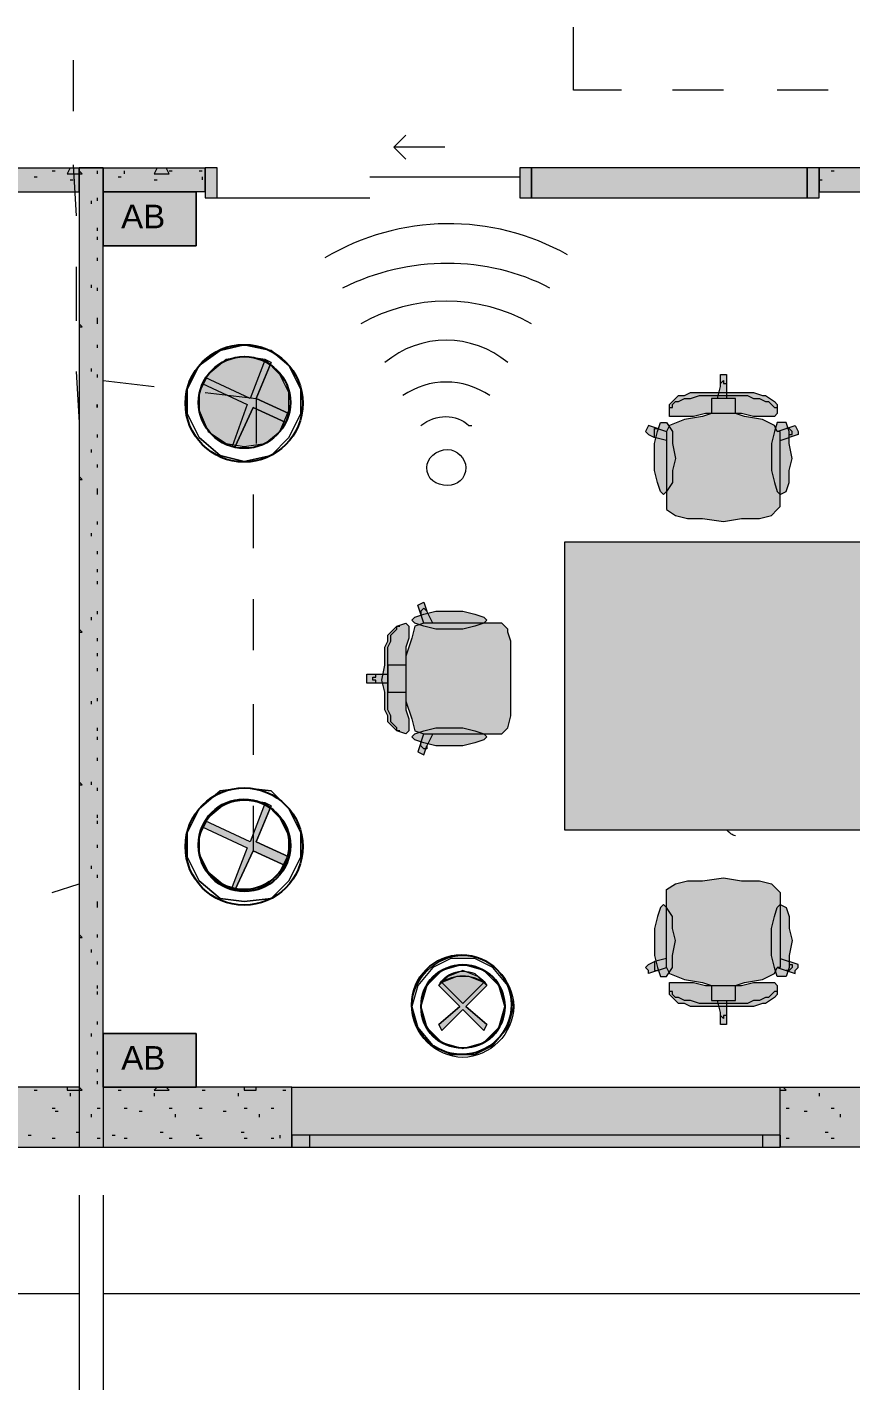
# Model space of a CAD drawing. Header units: inches. Extents: x 0.12 to 8.16, y 2.81 to 8.2.
# Drawn here: x 3.531 to 3.989, y 4.843 to 5.602 of the extents above; entities that cross this region are included whole.
import ezdxf

# ---------------------------------------------------------------- set-up
doc = ezdxf.new("R2010")
doc.units = ezdxf.units.IN
doc.header["$MEASUREMENT"] = 0
for name, color, linetype, true_color in [('PDF_Geometry', 7, 'Continuous', 0x029e21), ('PDF_Solid Fills', 7, 'Continuous', 0xffffff), ('PDF_Text', 7, 'Continuous', 0x5555ff)]:
    doc.layers.add(name, color=color, linetype=linetype, true_color=true_color)
doc.styles.add('PDF F2', font='arial.ttf')

msp = doc.modelspace()

# ---------------------------------------------------------------- hatches: boundary and pattern name
at = {"layer": 'PDF_Solid Fills', "transparency": 33554559}
for points in [[(3.65167, 5.36833), (3.64167, 5.37), (3.63167, 5.37667), (3.62667, 5.38833), (3.62667, 5.39833), (3.63167, 5.40833), (3.64167, 5.41667), (3.65167, 5.41833), (3.66333, 5.41667), (3.67167, 5.40833), (3.67667, 5.39833), (3.67667, 5.38833), (3.67167, 5.37667), (3.66333, 5.37)], [(3.88667, 5.34333), (3.88667, 5.37167), (3.88, 5.37333), (3.87667, 5.375), (3.875, 5.37667), (3.87667, 5.38), (3.87667, 5.38), (3.88167, 5.37833), (3.88667, 5.37667), (3.88833, 5.38), (3.89667, 5.38333), (3.90667, 5.385), (3.91167, 5.38667), (3.91167, 5.39167), (3.91167, 5.395), (3.915, 5.395), (3.91667, 5.40167), (3.91667, 5.40667), (3.91667, 5.40833), (3.91833, 5.40833), (3.91833, 5.32667), (3.90667, 5.32833), (3.90667, 5.32833), (3.89833, 5.32833), (3.89167, 5.33), (3.89167, 5.33), (3.88667, 5.33333), (3.88667, 5.335), (3.88667, 5.33833)], [(3.95, 5.34333), (3.95, 5.33833), (3.95, 5.335), (3.94833, 5.33333), (3.945, 5.33), (3.945, 5.33), (3.93833, 5.32833), (3.92833, 5.32833), (3.92833, 5.32833), (3.91833, 5.32667), (3.91833, 5.40833), (3.92, 5.40833), (3.92, 5.40667), (3.92, 5.40167), (3.92, 5.395), (3.925, 5.395), (3.925, 5.39167), (3.925, 5.38667), (3.93, 5.385), (3.94, 5.38333), (3.94667, 5.38), (3.94833, 5.37667), (3.95333, 5.37833), (3.95833, 5.38), (3.95833, 5.38), (3.96, 5.37667), (3.96, 5.375), (3.955, 5.37333), (3.95, 5.37167)], [(3.91, 5.39833), (3.91833, 5.39833), (3.91833, 5.38667), (3.90833, 5.38667), (3.90167, 5.385), (3.895, 5.385), (3.89167, 5.385), (3.88833, 5.385), (3.88833, 5.38667), (3.88833, 5.39167), (3.89, 5.39333), (3.89333, 5.39667), (3.89667, 5.39667), (3.9, 5.39833)], [(3.925, 5.39833), (3.935, 5.39833), (3.94, 5.39667), (3.94167, 5.39667), (3.94667, 5.39333), (3.94833, 5.39167), (3.94833, 5.38667), (3.94667, 5.385), (3.945, 5.385), (3.94167, 5.385), (3.935, 5.385), (3.92833, 5.38667), (3.91833, 5.38667), (3.91833, 5.39833)], [(3.88, 5.36167), (3.88, 5.37), (3.88167, 5.37667), (3.88333, 5.38167), (3.885, 5.38167), (3.88667, 5.38167), (3.89, 5.37667), (3.89, 5.37), (3.89167, 5.36167), (3.89, 5.355), (3.89, 5.34833), (3.88667, 5.34333), (3.885, 5.34167), (3.88333, 5.34333), (3.88167, 5.34833), (3.88, 5.355)], [(3.95667, 5.36167), (3.955, 5.355), (3.955, 5.34833), (3.95333, 5.34333), (3.95, 5.34167), (3.94833, 5.34333), (3.94667, 5.34833), (3.945, 5.355), (3.945, 5.36167), (3.945, 5.37), (3.94667, 5.37667), (3.94833, 5.38167), (3.95, 5.38167), (3.95333, 5.38167), (3.955, 5.37667), (3.955, 5.37)], [(3.785, 5.27), (3.79, 5.27), (3.79333, 5.27), (3.795, 5.27), (3.79833, 5.26667), (3.79833, 5.265), (3.8, 5.26), (3.8, 5.25), (3.8, 5.25), (3.8, 5.23833), (3.72, 5.23833), (3.72, 5.24), (3.72, 5.24167), (3.725, 5.24167), (3.73167, 5.24167), (3.73167, 5.24667), (3.73667, 5.24667), (3.74167, 5.24667), (3.74167, 5.25167), (3.745, 5.26167), (3.74667, 5.26833), (3.75167, 5.27), (3.75, 5.275), (3.74833, 5.28), (3.74833, 5.28), (3.75167, 5.28167), (3.75167, 5.28167), (3.75333, 5.27667), (3.75667, 5.27)], [(3.765, 5.27667), (3.77333, 5.27667), (3.78, 5.275), (3.785, 5.27333), (3.78667, 5.27167), (3.785, 5.27), (3.78, 5.26833), (3.77333, 5.26667), (3.765, 5.26667), (3.75833, 5.26667), (3.75167, 5.26833), (3.74667, 5.27), (3.745, 5.27167), (3.74667, 5.27333), (3.75167, 5.275), (3.75833, 5.27667)], [(3.73, 5.24667), (3.73, 5.25667), (3.73167, 5.26), (3.73167, 5.26333), (3.735, 5.26667), (3.73667, 5.26833), (3.74167, 5.27), (3.74333, 5.26833), (3.74333, 5.26667), (3.74333, 5.26167), (3.74167, 5.25667), (3.74167, 5.24833), (3.74167, 5.23833), (3.72833, 5.23833)], [(3.785, 5.20833), (3.75667, 5.20833), (3.75333, 5.20167), (3.75167, 5.19667), (3.75167, 5.19667), (3.74833, 5.19833), (3.74833, 5.19833), (3.75, 5.20333), (3.75167, 5.20833), (3.74667, 5.21), (3.745, 5.21667), (3.74167, 5.22667), (3.74167, 5.23167), (3.73667, 5.23167), (3.73167, 5.23167), (3.73167, 5.23667), (3.725, 5.23667), (3.72, 5.23667), (3.72, 5.23667), (3.72, 5.23833), (3.8, 5.23833), (3.8, 5.22833), (3.8, 5.22833), (3.8, 5.21833), (3.79833, 5.21167), (3.79833, 5.21167), (3.795, 5.20833), (3.79333, 5.20833), (3.79, 5.20833)], [(3.73, 5.23167), (3.72833, 5.23833), (3.74167, 5.23833), (3.74167, 5.23), (3.74167, 5.22167), (3.74333, 5.21667), (3.74333, 5.21167), (3.74333, 5.21), (3.74167, 5.20833), (3.73667, 5.21), (3.735, 5.21167), (3.73167, 5.215), (3.73167, 5.21833), (3.73, 5.22167)], [(3.765, 5.20167), (3.75833, 5.20167), (3.75167, 5.20333), (3.74667, 5.205), (3.745, 5.20667), (3.74667, 5.20833), (3.75167, 5.21), (3.75833, 5.21167), (3.765, 5.21167), (3.77333, 5.21167), (3.78, 5.21), (3.785, 5.20833), (3.78667, 5.20667), (3.785, 5.205), (3.78, 5.20333), (3.77333, 5.20167)], [(3.88667, 5.11167), (3.88667, 5.11667), (3.88667, 5.12), (3.88667, 5.12167), (3.89167, 5.125), (3.89167, 5.125), (3.89833, 5.12667), (3.90667, 5.12667), (3.90667, 5.12667), (3.91833, 5.12833), (3.91833, 5.04667), (3.91667, 5.04667), (3.91667, 5.04833), (3.91667, 5.05333), (3.915, 5.06), (3.91167, 5.06), (3.91167, 5.06333), (3.91167, 5.06833), (3.90667, 5.07), (3.89667, 5.07167), (3.88833, 5.075), (3.88667, 5.07833), (3.88167, 5.07667), (3.87667, 5.075), (3.87667, 5.07667), (3.875, 5.07833), (3.87667, 5.08), (3.88, 5.08167), (3.88667, 5.08333)], [(3.95, 5.11167), (3.95, 5.08333), (3.955, 5.08167), (3.96, 5.08), (3.96, 5.07833), (3.95833, 5.07667), (3.95833, 5.075), (3.95333, 5.07667), (3.94833, 5.07833), (3.94667, 5.075), (3.94, 5.07167), (3.93, 5.07), (3.925, 5.06833), (3.925, 5.06333), (3.925, 5.06), (3.92, 5.06), (3.92, 5.05333), (3.92, 5.04833), (3.92, 5.04667), (3.91833, 5.04667), (3.91833, 5.12833), (3.92833, 5.12667), (3.92833, 5.12667), (3.93833, 5.12667), (3.945, 5.125), (3.945, 5.125), (3.94833, 5.12167), (3.95, 5.12), (3.95, 5.11667)], [(3.88, 5.09333), (3.88, 5.1), (3.88167, 5.10667), (3.88333, 5.11167), (3.885, 5.11333), (3.88667, 5.11167), (3.89, 5.10667), (3.89, 5.1), (3.89167, 5.09333), (3.89, 5.085), (3.89, 5.07833), (3.88667, 5.07333), (3.885, 5.07333), (3.88333, 5.07333), (3.88167, 5.07833), (3.88, 5.085)], [(3.95667, 5.09333), (3.955, 5.085), (3.955, 5.07833), (3.95333, 5.07333), (3.95, 5.07333), (3.94833, 5.07333), (3.94667, 5.07833), (3.945, 5.085), (3.945, 5.09333), (3.945, 5.1), (3.94667, 5.10667), (3.94833, 5.11167), (3.95, 5.11333), (3.95333, 5.11167), (3.955, 5.10667), (3.955, 5.1)], [(3.785, 5.07), (3.77333, 5.05833), (3.76167, 5.07), (3.77, 5.07333), (3.77667, 5.07333)], [(3.785, 5.07), (3.77333, 5.05833), (3.76167, 5.07), (3.77, 5.07333), (3.77667, 5.07333)], [(3.91, 5.05667), (3.9, 5.05667), (3.89667, 5.05833), (3.89333, 5.05833), (3.89, 5.06167), (3.88833, 5.06333), (3.88833, 5.06833), (3.88833, 5.07), (3.89167, 5.07), (3.895, 5.07), (3.90167, 5.07), (3.90833, 5.06833), (3.91833, 5.06833), (3.91833, 5.05667)], [(3.925, 5.05667), (3.91833, 5.05667), (3.91833, 5.06833), (3.92833, 5.06833), (3.935, 5.07), (3.94167, 5.07), (3.945, 5.07), (3.94667, 5.07), (3.94833, 5.06833), (3.94833, 5.06333), (3.94667, 5.06167), (3.94167, 5.05833), (3.94, 5.05833), (3.935, 5.05667)]]:
    msp.add_hatch(color=256, dxfattribs=at).paths.add_polyline_path(points)
at = {"layer": 'PDF_Solid Fills', "true_color": 0xaaaaaa, "transparency": 33554559}
for points in [[(3.67667, 5.38667), (3.675, 5.38167), (3.65667, 5.39), (3.64667, 5.36833), (3.645, 5.36833), (3.65333, 5.39167), (3.62833, 5.40333), (3.63, 5.40667), (3.655, 5.395), (3.66333, 5.41667), (3.66667, 5.415), (3.65833, 5.395)], [(3.67667, 5.14), (3.675, 5.135), (3.65667, 5.14333), (3.64667, 5.12167), (3.645, 5.12333), (3.65333, 5.145), (3.62833, 5.15667), (3.63, 5.16), (3.655, 5.14833), (3.66333, 5.17), (3.66667, 5.16833), (3.65833, 5.14833)]]:
    msp.add_hatch(color=253, dxfattribs=at).paths.add_polyline_path(points)
at = {"layer": 'PDF_Solid Fills', "true_color": 0x800080, "transparency": 33554559}
msp.add_hatch(color=216, dxfattribs=at).paths.add_polyline_path([(3.76, 5.06833), (3.76, 5.06833), (3.765, 5.07333), (3.77333, 5.07667), (3.78167, 5.07333), (3.78667, 5.06833), (3.775, 5.05667), (3.78667, 5.04667), (3.785, 5.04333), (3.77333, 5.055), (3.76167, 5.04333), (3.76, 5.04667), (3.77167, 5.05667)])
msp.add_hatch(color=216, dxfattribs=at).paths.add_polyline_path([(3.76, 5.06833), (3.76, 5.06833), (3.765, 5.07333), (3.77333, 5.07667), (3.78167, 5.07333), (3.78667, 5.06833), (3.775, 5.05667), (3.78667, 5.04667), (3.785, 5.04333), (3.77333, 5.055), (3.76167, 5.04333), (3.76, 5.04667), (3.77167, 5.05667)])

# ---------------------------------------------------------------- linework, layer by layer
at = {"layer": 'PDF_Geometry', "color": 1, "lineweight": 13}
for points in [[(3.86167, 5.56667), (3.835, 5.56667), (3.835, 5.60167)], [(3.91833, 5.56667), (3.89, 5.56667)], [(3.97667, 5.56667), (3.94833, 5.56667)]]:
    msp.add_lwpolyline(points, dxfattribs=at)
at = {"layer": 'PDF_Geometry', "color": 7, "lineweight": 13}
for points in [[(3.55667, 5.58333), (3.55667, 5.555)], [(3.56, 5.51), (3.56, 5.52333), (3.56, 5.51), (3.56, 5.01167), (3.455, 5.01167), (3.455, 4.985), (3.455, 4.97833), (3.67833, 4.97833), (3.67833, 4.985), (3.67833, 5.01167), (3.57333, 5.01167), (3.57333, 5.51)], [(3.55667, 5.525), (3.55833, 5.49667)], [(3.55833, 5.46833), (3.55833, 5.43833)], [(3.55833, 5.41), (3.56, 5.38167)], [(3.57333, 5.405), (3.60167, 5.40167)], [(3.63, 5.39833), (3.65833, 5.395), (3.65833, 5.37)], [(3.56, 5.35333), (3.56, 5.32)], [(3.65667, 5.34167), (3.65667, 5.31167)], [(3.65667, 5.28333), (3.65667, 5.255)], [(3.65667, 5.225), (3.65667, 5.19667)], [(3.65667, 5.16833), (3.65667, 5.14333)], [(3.545, 5.12), (3.56, 5.125)], [(3.78667, 5.06833), (3.78167, 5.07333), (3.77333, 5.07667), (3.765, 5.07333), (3.76, 5.06833), (3.77167, 5.05667), (3.76, 5.04667), (3.76167, 5.04333), (3.76, 5.04667), (3.77167, 5.05667), (3.76, 5.06833)], [(3.77333, 5.05833), (3.76167, 5.07)], [(3.77333, 5.05833), (3.785, 5.07)], [(3.67833, 4.985), (3.67833, 5.01167)], [(4.08833, 4.985), (4.08833, 4.97833), (4.08833, 4.985), (4.08833, 4.97833), (3.95, 4.97833), (3.95, 4.985), (3.95, 5.01167), (4.08833, 5.01167), (4.08833, 4.985), (4.08833, 5.01167)], [(3.95, 4.985), (3.95, 5.01167)]]:
    msp.add_lwpolyline(points, dxfattribs=at)
at = {"layer": 'PDF_Geometry', "color": 30, "lineweight": 13, "true_color": 0xff6600}
for points in [[(3.76333, 5.535), (3.735, 5.535), (3.74167, 5.54167)], [(3.735, 5.535), (3.74167, 5.52833)], [(3.72167, 5.51833), (3.805, 5.51833)], [(3.63667, 5.50667), (3.72167, 5.50667)], [(3.67833, 5.01167), (3.95, 5.01167)], [(3.94, 4.985), (3.68833, 4.985)], [(3.67833, 4.97833), (3.95, 4.97833)], [(3.68833, 4.97833), (3.94, 4.97833)]]:
    msp.add_lwpolyline(points, dxfattribs=at)
at = {"layer": 'PDF_Geometry', "color": 7, "lineweight": 9}
for points in [[(3.52167, 5.51), (3.52167, 5.52333), (3.63, 5.52333), (3.63, 5.51), (3.57333, 5.51)], [(3.52167, 5.52333), (3.52167, 5.51), (3.56, 5.51)], [(3.57333, 5.52333), (3.56, 5.52333)]]:
    msp.add_lwpolyline(points, dxfattribs=at)
at = {"layer": 'PDF_Geometry', "color": 85, "lineweight": 13, "true_color": 0x68b353}
for points in [[(3.545, 5.52167), (3.54667, 5.52167)], [(3.555, 5.52333), (3.55333, 5.52), (3.56, 5.52)], [(3.56, 5.52167), (3.56, 5.52333)], [(3.585, 5.52167), (3.585, 5.52)], [(3.60333, 5.52333), (3.60167, 5.52), (3.61, 5.52), (3.60833, 5.52333)], [(3.61, 5.52167), (3.61167, 5.52167)], [(3.62667, 5.52167), (3.62833, 5.52167)], [(3.97833, 5.52167), (3.98, 5.52167)], [(3.535, 5.51833), (3.53667, 5.51833)], [(3.555, 5.51667), (3.55667, 5.51667)], [(3.58167, 5.51833), (3.58333, 5.51833)], [(3.60167, 5.51667), (3.60333, 5.51667)], [(3.62833, 5.51833), (3.62833, 5.51667)], [(3.97167, 5.51667), (3.97333, 5.51667)]]:
    msp.add_lwpolyline(points, dxfattribs=at)
at = {"layer": 'PDF_Geometry', "color": 54, "lineweight": 13, "true_color": 0x9f9f00}
for points in [[(3.56, 5.52), (3.56167, 5.52), (3.56, 5.52167)], [(3.57, 5.52167), (3.57, 5.52)], [(3.57, 5.50667), (3.57, 5.505)], [(3.56667, 5.505), (3.56667, 5.50333)], [(3.57, 5.49), (3.57, 5.48833)], [(3.57, 5.485), (3.57, 5.48333)], [(3.57, 5.47333), (3.57, 5.47167)], [(3.56667, 5.45833), (3.56667, 5.45667)], [(3.57, 5.45667), (3.57, 5.455)], [(3.57, 5.44), (3.57, 5.43833), (3.57, 5.43667)], [(3.56, 5.435), (3.56167, 5.435), (3.56, 5.43667)], [(3.57, 5.425), (3.57, 5.42333)], [(3.56667, 5.41167), (3.56667, 5.41)], [(3.57, 5.40833), (3.57, 5.40667)], [(3.57, 5.375), (3.57, 5.37333)], [(3.56667, 5.36667), (3.56667, 5.365)], [(3.57, 5.35833), (3.57, 5.35667)], [(3.56, 5.35), (3.56167, 5.35), (3.56, 5.35167)], [(3.57, 5.345), (3.57, 5.34333), (3.57, 5.34167)], [(3.57, 5.32667), (3.57, 5.325)], [(3.56667, 5.32), (3.56667, 5.31833)], [(3.57, 5.31), (3.57, 5.30833)], [(3.57, 5.3), (3.57, 5.29833)], [(3.57, 5.29333), (3.57, 5.29167)], [(3.56667, 5.27333), (3.56667, 5.27167)], [(3.57, 5.27667), (3.57, 5.275)], [(3.56, 5.265), (3.56167, 5.265), (3.56, 5.26667)], [(3.57, 5.26167), (3.57, 5.26)], [(3.57, 5.25333), (3.57, 5.25167)], [(3.57, 5.245), (3.57, 5.24333)], [(3.56667, 5.22667), (3.56667, 5.225)], [(3.57, 5.22833), (3.57, 5.22667)], [(3.57, 5.21167), (3.57, 5.21)], [(3.57, 5.20667), (3.57, 5.205)], [(3.57, 5.195), (3.57, 5.19333)], [(3.56, 5.18), (3.56167, 5.18), (3.56, 5.18167)], [(3.56667, 5.18167), (3.56667, 5.18)], [(3.57, 5.17833), (3.57, 5.17667)], [(3.57, 5.16333), (3.57, 5.16167)], [(3.57, 5.16), (3.57, 5.15833)], [(3.57, 5.14667), (3.57, 5.145)], [(3.56667, 5.135), (3.56667, 5.13333)], [(3.57, 5.13), (3.57, 5.12833)], [(3.57, 5.115), (3.57, 5.11333), (3.57, 5.11167)], [(3.56, 5.095), (3.56167, 5.095), (3.56, 5.09667)], [(3.57, 5.09667), (3.57, 5.095)], [(3.56667, 5.08833), (3.56667, 5.08667)], [(3.57, 5.08167), (3.57, 5.08)], [(3.57, 5.06833), (3.57, 5.06667)], [(3.57, 5.065), (3.57, 5.06333)], [(3.57, 5.04833), (3.57, 5.04667)], [(3.56667, 5.04167), (3.56667, 5.04)], [(3.57, 5.03167), (3.57, 5.03)], [(3.57, 5.02167), (3.57, 5.02)], [(3.57, 5.015), (3.57, 5.01333)], [(3.535, 5.01), (3.53667, 5.01)], [(3.55333, 5.01167), (3.55333, 5.01), (3.56167, 5.01), (3.56, 5.01167)], [(3.555, 5.00833), (3.555, 5.00667)], [(3.58167, 5.01), (3.58333, 5.01)], [(3.60333, 5.01167), (3.60167, 5.01), (3.61, 5.01), (3.60833, 5.01167)], [(3.60167, 5.00833), (3.60167, 5.00667)], [(3.62833, 5.01), (3.63, 5.01)], [(3.64833, 5.00833), (3.64833, 5.00667)], [(3.65167, 5.01167), (3.65167, 5.01), (3.65833, 5.01), (3.65833, 5.01167)], [(3.67333, 5.01), (3.675, 5.01)], [(3.95, 5.01), (3.95333, 5.01), (3.95167, 5.01167)], [(3.95167, 5.01), (3.95333, 5.01)], [(3.97167, 5.00833), (3.97167, 5.00667)], [(3.545, 5), (3.54667, 5)], [(3.54667, 4.99833), (3.54833, 4.99833)], [(3.57, 5), (3.57167, 5)], [(3.585, 5), (3.58667, 5)], [(3.59333, 4.99833), (3.595, 4.99833)], [(3.61, 5), (3.61167, 5)], [(3.62667, 5), (3.62833, 5)], [(3.64, 4.99833), (3.64167, 4.99833)], [(3.65167, 5), (3.65333, 5)], [(3.66667, 5), (3.66833, 5)], [(3.95333, 5), (3.955, 5)], [(3.96333, 4.99833), (3.965, 4.99833)], [(3.97833, 5), (3.98, 5)], [(3.56667, 4.99667), (3.56667, 4.995)], [(3.61333, 4.99667), (3.61333, 4.995)], [(3.66, 4.99667), (3.66, 4.995)], [(3.98333, 4.99667), (3.98333, 4.995)], [(3.53167, 4.985), (3.53333, 4.985)], [(3.545, 4.98333), (3.54667, 4.98333)], [(3.55833, 4.98667), (3.56, 4.98667)], [(3.57, 4.98333), (3.57167, 4.98333)], [(3.57833, 4.985), (3.58, 4.985)], [(3.585, 4.98333), (3.58667, 4.98333)], [(3.605, 4.98667), (3.60667, 4.98667)], [(3.61, 4.98333), (3.61167, 4.98333)], [(3.625, 4.985), (3.62667, 4.985)], [(3.62667, 4.98333), (3.62833, 4.98333)], [(3.65, 4.98667), (3.65167, 4.98667)], [(3.65167, 4.98333), (3.65333, 4.98333)], [(3.66667, 4.98333), (3.66833, 4.98333)], [(3.67167, 4.985), (3.67167, 4.98333)], [(3.95333, 4.98333), (3.955, 4.98333)], [(3.975, 4.98667), (3.97667, 4.98667)], [(3.97833, 4.98333), (3.98, 4.98333)]]:
    msp.add_lwpolyline(points, dxfattribs=at)
at = {"layer": 'PDF_Geometry', "color": 7, "lineweight": 13}
for points in [[(3.57333, 5.52333), (3.57333, 5.51)], [(3.625, 5.48), (3.625, 5.51), (3.57333, 5.51), (3.57333, 5.48)], [(3.745, 5.05667), (3.74833, 5.045), (3.75667, 5.035), (3.76667, 5.03), (3.78, 5.03), (3.79, 5.035), (3.79833, 5.045), (3.80167, 5.05667), (3.79833, 5.06833), (3.79, 5.07833), (3.78, 5.08333), (3.76667, 5.08333), (3.75667, 5.07833), (3.74833, 5.06833)], [(3.79667, 5.05667), (3.79333, 5.06833), (3.785, 5.07667), (3.77333, 5.08), (3.76167, 5.07667), (3.75333, 5.06833), (3.75, 5.05667), (3.75333, 5.045), (3.76167, 5.03667), (3.77333, 5.03333), (3.785, 5.03667), (3.79333, 5.045)], [(3.78167, 5.07333), (3.77333, 5.07667), (3.765, 5.07333), (3.76, 5.06833), (3.77167, 5.05667), (3.76, 5.04667), (3.76167, 5.04333), (3.77333, 5.055), (3.785, 5.04333), (3.78667, 5.04667), (3.775, 5.05667), (3.78667, 5.06833)], [(3.785, 5.07), (3.77667, 5.07333), (3.77, 5.07333), (3.76167, 5.07), (3.77333, 5.05833)], [(3.785, 5.07), (3.77667, 5.07333), (3.77, 5.07333), (3.76167, 5.07), (3.77333, 5.05833)], [(3.78667, 5.04667), (3.785, 5.04333), (3.77333, 5.055), (3.76167, 5.04333), (3.77333, 5.055), (3.785, 5.04333), (3.78667, 5.04667), (3.775, 5.05667), (3.78667, 5.06833), (3.775, 5.05667)], [(3.625, 5.01167), (3.625, 5.04167), (3.57333, 5.04167), (3.57333, 5.01167)], [(3.67833, 4.985), (3.67833, 4.97833)], [(3.95, 4.985), (3.95, 4.97833)]]:
    msp.add_lwpolyline(points, close=True, dxfattribs=at)
at = {"layer": 'PDF_Geometry', "color": 30, "lineweight": 9, "true_color": 0xff6600}
for points in [[(3.63, 5.50667), (3.63667, 5.50667), (3.63667, 5.52333), (3.63, 5.52333)], [(3.81167, 5.52333), (3.805, 5.52333), (3.805, 5.50667), (3.81167, 5.50667)], [(3.965, 5.52333), (3.81167, 5.52333), (3.81167, 5.50667), (3.965, 5.50667)], [(3.97167, 5.52333), (3.965, 5.52333), (3.965, 5.50667), (3.97167, 5.50667)]]:
    msp.add_lwpolyline(points, close=True, dxfattribs=at)
at = {"layer": 'PDF_Geometry', "color": 7, "lineweight": 9}
for points in [[(3.63, 5.51), (3.63, 5.52333)], [(4.39167, 5.51), (4.39167, 5.52333), (3.97167, 5.52333), (3.97167, 5.51)], [(3.97167, 5.51), (3.97167, 5.52333)]]:
    msp.add_lwpolyline(points, close=True, dxfattribs=at)
at = {"layer": 'PDF_Geometry', "color": 1, "lineweight": 13}
for points in [[(3.57333, 5.51), (3.625, 5.51), (3.625, 5.48), (3.57333, 5.48)], [(3.57333, 5.04167), (3.625, 5.04167), (3.625, 5.01167), (3.57333, 5.01167)]]:
    msp.add_lwpolyline(points, close=True, dxfattribs=at)
at = {"layer": 'PDF_Geometry', "color": 8, "lineweight": 13, "true_color": 0x7f7f7f}
for points in [[(3.65167, 5.425), (3.63833, 5.42167), (3.62667, 5.41333), (3.62, 5.4), (3.62, 5.38667), (3.62667, 5.37333), (3.63833, 5.36333), (3.65167, 5.36), (3.66667, 5.36333), (3.67667, 5.37333), (3.68333, 5.38667), (3.68333, 5.4), (3.67667, 5.41333), (3.66667, 5.42167)], [(3.65167, 5.36833), (3.66333, 5.37), (3.67167, 5.37667), (3.67667, 5.38833), (3.67667, 5.39833), (3.67167, 5.40833), (3.66333, 5.41667), (3.65167, 5.41833), (3.64167, 5.41667), (3.63167, 5.40833), (3.62667, 5.39833), (3.62667, 5.38833), (3.63167, 5.37667), (3.64167, 5.37)], [(3.65167, 5.41833), (3.64167, 5.41667), (3.63167, 5.40833), (3.62667, 5.39833), (3.62667, 5.38833), (3.63167, 5.37667), (3.64167, 5.37), (3.65167, 5.36833), (3.66333, 5.37), (3.67167, 5.37667), (3.67667, 5.38833), (3.67667, 5.39833), (3.67167, 5.40833), (3.66333, 5.41667)], [(3.67667, 5.38667), (3.65833, 5.395), (3.66667, 5.415), (3.66333, 5.41667), (3.655, 5.395), (3.63, 5.40667), (3.62833, 5.40333), (3.65333, 5.39167), (3.645, 5.36833), (3.64667, 5.36833), (3.65667, 5.39), (3.675, 5.38167)], [(3.65167, 5.17833), (3.63833, 5.17667), (3.62667, 5.16667), (3.62, 5.15333), (3.62, 5.14), (3.62667, 5.12667), (3.63833, 5.11667), (3.65167, 5.115), (3.66667, 5.11667), (3.67667, 5.12667), (3.68333, 5.14), (3.68333, 5.15333), (3.67667, 5.16667), (3.66667, 5.17667)], [(3.65167, 5.12167), (3.66333, 5.12333), (3.67167, 5.13167), (3.67667, 5.14167), (3.67667, 5.15167), (3.67167, 5.16167), (3.66333, 5.17), (3.65167, 5.17167), (3.64167, 5.17), (3.63167, 5.16167), (3.62667, 5.15167), (3.62667, 5.14167), (3.63167, 5.13167), (3.64167, 5.12333)], [(3.65167, 5.17167), (3.64167, 5.17), (3.63167, 5.16167), (3.62667, 5.15167), (3.62667, 5.14167), (3.63167, 5.13167), (3.64167, 5.12333), (3.65167, 5.12167), (3.66333, 5.12333), (3.67167, 5.13167), (3.67667, 5.14167), (3.67667, 5.15167), (3.67167, 5.16167), (3.66333, 5.17)], [(3.67667, 5.14), (3.65833, 5.14833), (3.66667, 5.16833), (3.66333, 5.17), (3.655, 5.14833), (3.63, 5.16), (3.62833, 5.15667), (3.65333, 5.145), (3.645, 5.12333), (3.64667, 5.12167), (3.65667, 5.14333), (3.675, 5.135)]]:
    msp.add_lwpolyline(points, close=True, dxfattribs=at)
at = {"layer": 'PDF_Geometry', "color": 123, "lineweight": 13, "true_color": 0x71cebe}
for points in [[(3.65167, 5.425), (3.66667, 5.42167), (3.67667, 5.41333), (3.68333, 5.4), (3.68333, 5.38667), (3.67667, 5.37333), (3.66667, 5.36333), (3.65167, 5.36), (3.63833, 5.36333), (3.62667, 5.37333), (3.62, 5.38667), (3.62, 5.4), (3.62667, 5.41333), (3.63833, 5.42167)], [(3.65167, 5.41833), (3.64167, 5.41667), (3.63167, 5.40833), (3.62667, 5.39833), (3.62667, 5.38833), (3.63167, 5.37667), (3.64167, 5.37), (3.65167, 5.36833), (3.66333, 5.37), (3.67167, 5.37667), (3.67667, 5.38833), (3.67667, 5.39833), (3.67167, 5.40833), (3.66333, 5.41667)], [(3.65167, 5.17833), (3.66667, 5.17667), (3.67667, 5.16667), (3.68333, 5.15333), (3.68333, 5.14), (3.67667, 5.12667), (3.66667, 5.11667), (3.65167, 5.115), (3.63833, 5.11667), (3.62667, 5.12667), (3.62, 5.14), (3.62, 5.15333), (3.62667, 5.16667), (3.63833, 5.17667)], [(3.65167, 5.17167), (3.64167, 5.17), (3.63167, 5.16167), (3.62667, 5.15167), (3.62667, 5.14167), (3.63167, 5.13167), (3.64167, 5.12333), (3.65167, 5.12167), (3.66333, 5.12333), (3.67167, 5.13167), (3.67667, 5.14167), (3.67667, 5.15167), (3.67167, 5.16167), (3.66333, 5.17)]]:
    msp.add_lwpolyline(points, close=True, dxfattribs=at)
at = {"layer": 'PDF_Geometry', "color": 251, "lineweight": 9, "true_color": 0x6a6a6a}
for points in [[(3.66333, 5.41667), (3.655, 5.395), (3.63, 5.40667)], [(3.66667, 5.415), (3.65833, 5.395), (3.67667, 5.38667)], [(3.62833, 5.40333), (3.65333, 5.39167), (3.645, 5.36833)], [(3.675, 5.38167), (3.65667, 5.39), (3.64667, 5.36833)], [(3.66333, 5.17), (3.655, 5.14833), (3.63, 5.16)], [(3.66667, 5.16833), (3.65833, 5.14833), (3.67667, 5.14)], [(3.62833, 5.15667), (3.65333, 5.145), (3.645, 5.12333)], [(3.675, 5.135), (3.65667, 5.14333), (3.64667, 5.12167)]]:
    msp.add_lwpolyline(points, dxfattribs=at)
at = {"layer": 'PDF_Geometry', "lineweight": 9}
for points in [[(3.91667, 5.40167), (3.91667, 5.40667), (3.91667, 5.40833), (3.91833, 5.40833), (3.92, 5.40833), (3.92, 5.40667), (3.92, 5.40167)], [(3.915, 5.395), (3.91667, 5.40167), (3.91667, 5.40333), (3.91833, 5.405), (3.91833, 5.40333), (3.92, 5.40333), (3.92, 5.40167), (3.92, 5.395)], [(3.91667, 5.40333), (3.91667, 5.40333)], [(3.91667, 5.40333), (3.91667, 5.40333)], [(3.92, 5.40333), (3.92, 5.40333)], [(3.88833, 5.39), (3.89, 5.39), (3.89, 5.39167), (3.89167, 5.39333), (3.89333, 5.39333), (3.89667, 5.395), (3.9, 5.395), (3.905, 5.39667), (3.90833, 5.39667), (3.91333, 5.39667), (3.91833, 5.39667), (3.92167, 5.39667), (3.92667, 5.39667), (3.93167, 5.39667), (3.935, 5.395), (3.93833, 5.395), (3.94167, 5.39333), (3.94333, 5.39333), (3.945, 5.39167), (3.94667, 5.39), (3.94833, 5.39)], [(3.925, 5.38667), (3.925, 5.39167), (3.925, 5.395), (3.92, 5.395), (3.91833, 5.395), (3.915, 5.395), (3.91167, 5.395), (3.91167, 5.39167), (3.91167, 5.38667)], [(3.94833, 5.37667), (3.94667, 5.38), (3.94, 5.38333), (3.93, 5.385), (3.925, 5.38667), (3.91833, 5.38667), (3.91167, 5.38667), (3.90667, 5.385), (3.89667, 5.38333), (3.88833, 5.38), (3.88667, 5.37667)], [(3.88833, 5.39), (3.88833, 5.39)], [(3.94667, 5.39), (3.94667, 5.39)], [(3.88667, 5.37167), (3.88, 5.37333), (3.88, 5.375), (3.88, 5.37667), (3.88, 5.37833), (3.88167, 5.37833), (3.87667, 5.38), (3.875, 5.37667), (3.87667, 5.375), (3.88, 5.37333)], [(3.87667, 5.38), (3.87667, 5.38)], [(3.88, 5.37667), (3.88, 5.37667)], [(3.88167, 5.37833), (3.88167, 5.37833)], [(3.88167, 5.37833), (3.88667, 5.37667), (3.88667, 5.37167), (3.88667, 5.34333), (3.88667, 5.33833), (3.88667, 5.335), (3.88667, 5.33333), (3.89167, 5.33), (3.89833, 5.32833), (3.90667, 5.32833), (3.91833, 5.32667), (3.92833, 5.32833), (3.93833, 5.32833), (3.945, 5.33), (3.94833, 5.33333), (3.95, 5.335), (3.95, 5.33833), (3.95, 5.34333), (3.95, 5.37167), (3.95, 5.37667), (3.94833, 5.37667), (3.95333, 5.37833)], [(3.88667, 5.37667), (3.88667, 5.37667)], [(3.95, 5.37167), (3.955, 5.37333), (3.955, 5.375), (3.95667, 5.375), (3.95667, 5.37667), (3.955, 5.37833), (3.95333, 5.37833), (3.95833, 5.38), (3.96, 5.37667), (3.96, 5.375), (3.955, 5.37333)], [(3.955, 5.37833), (3.955, 5.37833)], [(3.95667, 5.37667), (3.95667, 5.37667)], [(3.95833, 5.38), (3.95833, 5.38)], [(3.88, 5.375), (3.88, 5.375)], [(3.88, 5.375), (3.88, 5.375)], [(3.95667, 5.375), (3.95667, 5.375)], [(3.89167, 5.33), (3.89167, 5.33)], [(3.90667, 5.32833), (3.90667, 5.32833)], [(3.92833, 5.32833), (3.92833, 5.32833)], [(3.945, 5.33), (3.945, 5.33)], [(3.75667, 5.27), (3.75333, 5.27667), (3.75167, 5.27833), (3.75, 5.27667), (3.75, 5.275), (3.74833, 5.28), (3.75167, 5.28167), (3.75333, 5.27667)], [(3.74833, 5.28), (3.74833, 5.28)], [(3.75167, 5.28167), (3.75167, 5.28167)], [(3.75167, 5.27833), (3.75167, 5.27833)], [(3.75, 5.20333), (3.75167, 5.20833), (3.75667, 5.20833), (3.785, 5.20833), (3.79, 5.20833), (3.79333, 5.20833), (3.795, 5.20833), (3.79833, 5.21167), (3.8, 5.21833), (3.8, 5.22833), (3.8, 5.23833), (3.8, 5.25), (3.8, 5.26), (3.79833, 5.265), (3.79833, 5.26667), (3.795, 5.27), (3.79333, 5.27), (3.79, 5.27), (3.785, 5.27), (3.78, 5.26833), (3.77333, 5.26667), (3.765, 5.26667), (3.75833, 5.26667), (3.75167, 5.26833), (3.74667, 5.27), (3.745, 5.27167), (3.74667, 5.27333), (3.75167, 5.275), (3.75833, 5.27667), (3.765, 5.27667), (3.77333, 5.27667), (3.78, 5.275), (3.785, 5.27333), (3.78667, 5.27167), (3.785, 5.27), (3.75667, 5.27), (3.75167, 5.27), (3.75, 5.275)], [(3.75, 5.27667), (3.75, 5.27667)], [(3.75, 5.275), (3.75, 5.275)], [(3.75333, 5.27667), (3.75333, 5.27667)], [(3.75333, 5.27667), (3.75333, 5.27667)], [(3.73833, 5.21), (3.73667, 5.21), (3.73667, 5.21167), (3.735, 5.21333), (3.73333, 5.215), (3.73333, 5.21833), (3.73167, 5.22167), (3.73167, 5.225), (3.73167, 5.23), (3.73167, 5.235), (3.73167, 5.23833), (3.73167, 5.24333), (3.73167, 5.24833), (3.73167, 5.25333), (3.73167, 5.25667), (3.73333, 5.26), (3.73333, 5.26333), (3.735, 5.265), (3.73667, 5.26667), (3.73667, 5.26833), (3.73833, 5.26833)], [(3.73833, 5.26833), (3.73833, 5.26833)], [(3.75167, 5.27), (3.74667, 5.26833), (3.745, 5.26167), (3.74167, 5.25167), (3.74167, 5.24667), (3.74167, 5.23833), (3.74167, 5.23167), (3.74167, 5.22667), (3.745, 5.21667), (3.74667, 5.21), (3.75167, 5.20833)], [(3.75167, 5.27), (3.75167, 5.27)], [(3.8, 5.25), (3.8, 5.25)], [(3.725, 5.23667), (3.72, 5.23667), (3.72, 5.23833), (3.72, 5.24), (3.72, 5.24167), (3.725, 5.24167)], [(3.73167, 5.23667), (3.725, 5.23667), (3.725, 5.23833), (3.72333, 5.23833), (3.72333, 5.24), (3.725, 5.24), (3.725, 5.24167), (3.73167, 5.24167)], [(3.725, 5.24167), (3.725, 5.24167)], [(3.74167, 5.24667), (3.73667, 5.24667), (3.73167, 5.24667), (3.73167, 5.24167), (3.73167, 5.23833), (3.73167, 5.23667), (3.73167, 5.23167), (3.73667, 5.23167), (3.74167, 5.23167)], [(3.72, 5.23667), (3.72, 5.23667)], [(3.72333, 5.23833), (3.72333, 5.23833)], [(3.725, 5.23667), (3.725, 5.23667)], [(3.8, 5.22833), (3.8, 5.22833)], [(3.73833, 5.21), (3.73833, 5.21)], [(3.79833, 5.21167), (3.79833, 5.21167)], [(3.75667, 5.20833), (3.75333, 5.20167), (3.75333, 5.2), (3.75167, 5.2), (3.75, 5.20167), (3.75, 5.20333), (3.74833, 5.19833), (3.75167, 5.19667), (3.75333, 5.20167)], [(3.75167, 5.20833), (3.75167, 5.20833)], [(3.74833, 5.19833), (3.74833, 5.19833)], [(3.75, 5.20167), (3.75, 5.20167)], [(3.75, 5.20167), (3.75, 5.20167)], [(3.75167, 5.2), (3.75167, 5.2)], [(3.75167, 5.19667), (3.75167, 5.19667)], [(3.75333, 5.20167), (3.75333, 5.20167)], [(3.88167, 5.07667), (3.88667, 5.07833), (3.88667, 5.08333), (3.88667, 5.11167), (3.885, 5.11333), (3.88333, 5.11167), (3.88167, 5.10667), (3.88, 5.1), (3.88, 5.09333), (3.88, 5.085), (3.88167, 5.07833), (3.88333, 5.07333), (3.885, 5.07333), (3.88667, 5.07333), (3.89, 5.07833), (3.89, 5.085), (3.89167, 5.09333), (3.89, 5.1), (3.89, 5.10667), (3.88667, 5.11167), (3.88667, 5.11667), (3.88667, 5.12), (3.88667, 5.12167), (3.89167, 5.125), (3.89833, 5.12667), (3.90667, 5.12667), (3.91833, 5.12833), (3.92833, 5.12667), (3.93833, 5.12667), (3.945, 5.125), (3.94833, 5.12167), (3.95, 5.12), (3.95, 5.11667), (3.95, 5.11167), (3.95, 5.08333), (3.95, 5.07833), (3.94833, 5.07833), (3.95333, 5.07667)], [(3.90667, 5.12667), (3.90667, 5.12667)], [(3.92833, 5.12667), (3.92833, 5.12667)], [(3.89167, 5.125), (3.89167, 5.125)], [(3.945, 5.125), (3.945, 5.125)], [(3.88667, 5.08333), (3.88, 5.08167), (3.88, 5.08), (3.88, 5.07833), (3.88, 5.07667), (3.88167, 5.07667), (3.87667, 5.075), (3.87667, 5.07667), (3.875, 5.07833), (3.87667, 5.08), (3.88, 5.08167)], [(3.95, 5.08333), (3.955, 5.08167), (3.955, 5.08), (3.95667, 5.08), (3.95667, 5.07833), (3.955, 5.07667), (3.95333, 5.07667), (3.95833, 5.075), (3.95833, 5.07667), (3.96, 5.07833), (3.96, 5.08), (3.955, 5.08167)], [(3.88, 5.08), (3.88, 5.08)], [(3.88, 5.08), (3.88, 5.08)], [(3.88, 5.07833), (3.88, 5.07833)], [(3.88167, 5.07667), (3.88167, 5.07667)], [(3.88667, 5.07833), (3.88667, 5.07833)], [(3.88667, 5.07833), (3.88833, 5.075), (3.89667, 5.07167), (3.90667, 5.07), (3.91167, 5.06833), (3.91833, 5.06833), (3.925, 5.06833), (3.93, 5.07), (3.94, 5.07167), (3.94667, 5.075), (3.94833, 5.07833)], [(3.955, 5.07667), (3.955, 5.07667)], [(3.95667, 5.08), (3.95667, 5.08)], [(3.95667, 5.07833), (3.95667, 5.07833)], [(3.91167, 5.06833), (3.91167, 5.06333), (3.91167, 5.06), (3.915, 5.06), (3.91833, 5.06), (3.92, 5.06), (3.925, 5.06), (3.925, 5.06333), (3.925, 5.06833)], [(3.88833, 5.065), (3.88833, 5.065)], [(3.94833, 5.065), (3.94667, 5.065), (3.945, 5.06333), (3.94333, 5.06167), (3.94167, 5.06167), (3.93833, 5.06), (3.935, 5.06), (3.93167, 5.05833), (3.92667, 5.05833), (3.92167, 5.05833), (3.91833, 5.05833), (3.91333, 5.05833), (3.90833, 5.05833), (3.905, 5.05833), (3.9, 5.06), (3.89667, 5.06), (3.89333, 5.06167), (3.89167, 5.06167), (3.89, 5.06333), (3.89, 5.065), (3.88833, 5.065)], [(3.92, 5.06), (3.92, 5.05333), (3.92, 5.05167), (3.91833, 5.05167), (3.91833, 5.05), (3.91667, 5.05167), (3.91667, 5.05333), (3.915, 5.06)], [(3.94667, 5.065), (3.94667, 5.065)], [(3.92, 5.05333), (3.92, 5.04833), (3.92, 5.04667), (3.91833, 5.04667), (3.91667, 5.04667), (3.91667, 5.04833), (3.91667, 5.05333)], [(3.91667, 5.05167), (3.91667, 5.05167)], [(3.91667, 5.05167), (3.91667, 5.05167)], [(3.92, 5.05167), (3.92, 5.05167)]]:
    msp.add_lwpolyline(points, dxfattribs=at)
for points in [[(3.935, 5.385), (3.92833, 5.38667), (3.91833, 5.38667), (3.90833, 5.38667), (3.90167, 5.385), (3.895, 5.385), (3.89167, 5.385), (3.88833, 5.385), (3.88833, 5.38667), (3.88833, 5.39167), (3.89, 5.39333), (3.89333, 5.39667), (3.89667, 5.39667), (3.9, 5.39833), (3.91, 5.39833), (3.91833, 5.39833), (3.925, 5.39833), (3.935, 5.39833), (3.94, 5.39667), (3.94167, 5.39667), (3.94667, 5.39333), (3.94833, 5.39167), (3.94833, 5.38667), (3.94667, 5.385), (3.945, 5.385), (3.94167, 5.385)], [(3.88, 5.36167), (3.88, 5.37), (3.88167, 5.37667), (3.88333, 5.38167), (3.885, 5.38167), (3.88667, 5.38167), (3.89, 5.37667), (3.89, 5.37), (3.89167, 5.36167), (3.89, 5.355), (3.89, 5.34833), (3.88667, 5.34333), (3.885, 5.34167), (3.88333, 5.34333), (3.88167, 5.34833), (3.88, 5.355)], [(3.95667, 5.36167), (3.955, 5.37), (3.955, 5.37667), (3.95333, 5.38167), (3.95, 5.38167), (3.94833, 5.38167), (3.94667, 5.37667), (3.945, 5.37), (3.945, 5.36167), (3.945, 5.355), (3.94667, 5.34833), (3.94833, 5.34333), (3.95, 5.34167), (3.95333, 5.34333), (3.955, 5.34833), (3.955, 5.355)], [(3.83, 5.155), (4.75333, 5.155), (4.75333, 5.315), (3.83, 5.315)], [(3.74167, 5.25667), (3.74167, 5.24833), (3.74167, 5.23833), (3.74167, 5.23), (3.74167, 5.22167), (3.74333, 5.21667), (3.74333, 5.21167), (3.74333, 5.21), (3.74167, 5.20833), (3.73667, 5.21), (3.735, 5.21167), (3.73167, 5.215), (3.73167, 5.21833), (3.73, 5.22167), (3.73, 5.23167), (3.72833, 5.23833), (3.73, 5.24667), (3.73, 5.25667), (3.73167, 5.26), (3.73167, 5.26333), (3.735, 5.26667), (3.73667, 5.26833), (3.74167, 5.27), (3.74333, 5.26833), (3.74333, 5.26667), (3.74333, 5.26167)], [(3.765, 5.20167), (3.75833, 5.20167), (3.75167, 5.20333), (3.74667, 5.205), (3.745, 5.20667), (3.74667, 5.20833), (3.75167, 5.21), (3.75833, 5.21167), (3.765, 5.21167), (3.77333, 5.21167), (3.78, 5.21), (3.785, 5.20833), (3.78667, 5.20667), (3.785, 5.205), (3.78, 5.20333), (3.77333, 5.20167)], [(3.95667, 5.09333), (3.955, 5.085), (3.955, 5.07833), (3.95333, 5.07333), (3.95, 5.07333), (3.94833, 5.07333), (3.94667, 5.07833), (3.945, 5.085), (3.945, 5.09333), (3.945, 5.1), (3.94667, 5.10667), (3.94833, 5.11167), (3.95, 5.11333), (3.95333, 5.11167), (3.955, 5.10667), (3.955, 5.1)], [(3.90167, 5.07), (3.90833, 5.06833), (3.91833, 5.06833), (3.92833, 5.06833), (3.935, 5.07), (3.94167, 5.07), (3.945, 5.07), (3.94667, 5.07), (3.94833, 5.06833), (3.94833, 5.06333), (3.94667, 5.06167), (3.94167, 5.05833), (3.94, 5.05833), (3.935, 5.05667), (3.925, 5.05667), (3.91833, 5.05667), (3.91, 5.05667), (3.9, 5.05667), (3.89667, 5.05833), (3.89333, 5.05833), (3.89, 5.06167), (3.88833, 5.06333), (3.88833, 5.06833), (3.88833, 5.07), (3.89167, 5.07), (3.895, 5.07)]]:
    msp.add_lwpolyline(points, close=True, dxfattribs=at)
at = {"layer": 'PDF_Geometry', "color": 54, "lineweight": 13, "true_color": 0x9f9f00}
msp.add_lwpolyline([(3.57, 5.39), (3.57, 5.39167)], close=True, dxfattribs=at)
at = {"layer": 'PDF_Geometry', "color": 7, "lineweight": 13, "true_color": 0xffffff}
msp.add_lwpolyline([(3.83, 5.155), (4.75333, 5.155), (4.75333, 5.315), (3.83, 5.315)], close=True, dxfattribs=at)
at = {"layer": 'PDF_Geometry', "color": 253, "lineweight": 9, "true_color": 0xaaaaaa}
for points in [[(3.57333, 5.03667), (3.57333, 4.97833)], [(3.56, 5.025), (3.56, 4.97833)], [(3.56, 4.95167), (3.56, 4.84333)], [(3.57333, 4.95167), (3.57333, 4.84333)], [(3.56, 4.89667), (3.02833, 4.89667)], [(4.92333, 4.89667), (3.57333, 4.89667)]]:
    msp.add_lwpolyline(points, dxfattribs=at)
at = {"layer": 'PDF_Geometry', "color": 30, "lineweight": 9, "true_color": 0xff6600}
for points in [[(3.67833, 4.97833), (3.68833, 4.97833), (3.68833, 4.985), (3.67833, 4.985)], [(3.95, 4.985), (3.94, 4.985), (3.94, 4.97833), (3.95, 4.97833)]]:
    msp.add_lwpolyline(points, dxfattribs=at)
at = {"layer": 'PDF_Geometry', "color": 7, "lineweight": 25}
for centre, radius in [((3.65168, 5.39235), 0.03265), ((3.65192, 5.39282), 0.02551), ((3.65168, 5.14568), 0.03265), ((3.65158, 5.14685), 0.02518), ((3.65192, 5.14615), 0.02551), ((3.77273, 5.05763), 0.02775), ((3.77345, 5.05667), 0.02321)]:
    msp.add_circle(centre, radius, dxfattribs=at)
at = {"layer": 'PDF_Geometry', "color": 5, "lineweight": 9}
for centre, radius, start, end in [((3.76561, 5.35752), 0.13478, 60.64993, 120.76448), ((3.76417, 5.35267), 0.0965, 60.5123, 119.4877), ((3.76417, 5.37455), 0.05295, 49.81027, 130.18973), ((3.76417, 5.36148), 0.04269, 55.51829, 124.48171)]:
    msp.add_arc(centre, radius, start, end, dxfattribs=at)
for points in [[(3.70667, 5.45667), (3.74333, 5.475), (3.78667, 5.475), (3.82167, 5.45667)], [(3.75, 5.38), (3.75833, 5.38667), (3.77, 5.38667), (3.77667, 5.38)], [(3.77667, 5.38), (3.77833, 5.38), (3.77833, 5.38), (3.77833, 5.38)], [(3.75333, 5.35667), (3.75333, 5.36167), (3.75833, 5.36667), (3.765, 5.36667)], [(3.765, 5.36667), (3.77, 5.36667), (3.775, 5.36167), (3.775, 5.35667)], [(3.765, 5.34667), (3.75833, 5.34667), (3.75333, 5.35), (3.75333, 5.35667)], [(3.775, 5.35667), (3.775, 5.35), (3.77, 5.34667), (3.765, 5.34667)]]:
    msp.add_open_spline(points, degree=3, dxfattribs=at)
at = {"layer": 'PDF_Geometry', "color": 156, "lineweight": 13, "true_color": 0x004080}
msp.add_open_spline([(3.925, 5.15167), (3.92333, 5.15167), (3.92167, 5.15333), (3.92, 5.155)], degree=3, dxfattribs=at)
at = {"layer": 'PDF_Geometry', "color": 7, "lineweight": 13}
for points in [[(3.745, 5.05667), (3.745, 5.07167), (3.75833, 5.085), (3.77333, 5.085)], [(3.77333, 5.085), (3.78833, 5.085), (3.80167, 5.07167), (3.80167, 5.05667)], [(3.75, 5.05667), (3.75, 5.07), (3.76, 5.08), (3.77333, 5.08)], [(3.76, 5.06833), (3.76333, 5.075), (3.77167, 5.07833), (3.78, 5.075)], [(3.76167, 5.07), (3.76833, 5.075), (3.77833, 5.075), (3.785, 5.07)], [(3.77333, 5.08), (3.78667, 5.08), (3.79667, 5.07), (3.79667, 5.05667)], [(3.78, 5.075), (3.78167, 5.07333), (3.785, 5.07167), (3.78667, 5.06833)], [(3.77333, 5.02833), (3.75833, 5.02833), (3.745, 5.04167), (3.745, 5.05667)], [(3.77333, 5.03333), (3.76, 5.03333), (3.75, 5.04333), (3.75, 5.05667)], [(3.80167, 5.05667), (3.80167, 5.04167), (3.78833, 5.02833), (3.77333, 5.02833)], [(3.79667, 5.05667), (3.79667, 5.04333), (3.78667, 5.03333), (3.77333, 5.03333)]]:
    msp.add_open_spline(points, degree=3, dxfattribs=at)
at = {"layer": 'PDF_Solid Fills', "lineweight": 25, "transparency": 33554559}
for points in [[(3.52167, 5.52333), (3.56, 5.52333), (3.52167, 5.51), (3.56, 5.51)], [(3.56, 5.52333), (3.57333, 5.52333), (3.56, 5.51), (3.57333, 5.51)], [(3.57333, 5.52333), (3.63, 5.52333), (3.57333, 5.51), (3.63, 5.51)], [(3.63, 5.52333), (3.63667, 5.52333), (3.63, 5.50667), (3.63667, 5.50667)], [(3.805, 5.52333), (3.81167, 5.52333), (3.805, 5.50667), (3.81167, 5.50667)], [(3.81167, 5.52333), (3.965, 5.52333), (3.81167, 5.50667), (3.965, 5.50667)], [(3.965, 5.52333), (3.97167, 5.52333), (3.965, 5.50667), (3.97167, 5.50667)], [(3.97167, 5.52333), (4.39167, 5.52333), (3.97167, 5.51), (4.39167, 5.51)], [(3.56, 5.51), (3.57333, 5.51), (3.56, 5.01167), (3.57333, 5.01167)], [(3.83, 5.315), (4.75333, 5.315), (3.83, 5.155), (4.75333, 5.155)], [(3.455, 5.01167), (3.67833, 5.01167), (3.455, 4.97833), (3.67833, 4.97833)], [(3.67833, 5.01167), (3.95, 5.01167), (3.67833, 4.97833), (3.95, 4.97833)], [(3.95, 5.01167), (4.08833, 5.01167), (3.95, 4.97833), (4.08833, 4.97833)], [(3.67833, 4.985), (3.68833, 4.985), (3.67833, 4.97833), (3.68833, 4.97833)], [(3.68833, 4.985), (3.95, 4.985), (3.68833, 4.97833), (3.95, 4.97833)]]:
    msp.add_solid(points, dxfattribs=at)
at = {"layer": 'PDF_Solid Fills', "color": 17, "lineweight": 25, "true_color": 0x804040, "transparency": 33554559}
for points in [[(3.57333, 5.51), (3.625, 5.51), (3.57333, 5.48), (3.625, 5.48)], [(3.57333, 5.04167), (3.625, 5.04167), (3.57333, 5.01167), (3.625, 5.01167)]]:
    msp.add_solid(points, dxfattribs=at)

# ---------------------------------------------------------------- texts
at = {"layer": 'PDF_Text', "color": 7, "true_color": 0xffffff, "char_height": 0.013175, "attachment_point": 4, "style": 'PDF F2'}
for insert in [(3.58327, 5.49635), (3.58333, 5.02802)]:
    msp.add_mtext('AB', dxfattribs=dict(at, insert=insert))

doc.saveas('drawing.dxf')
